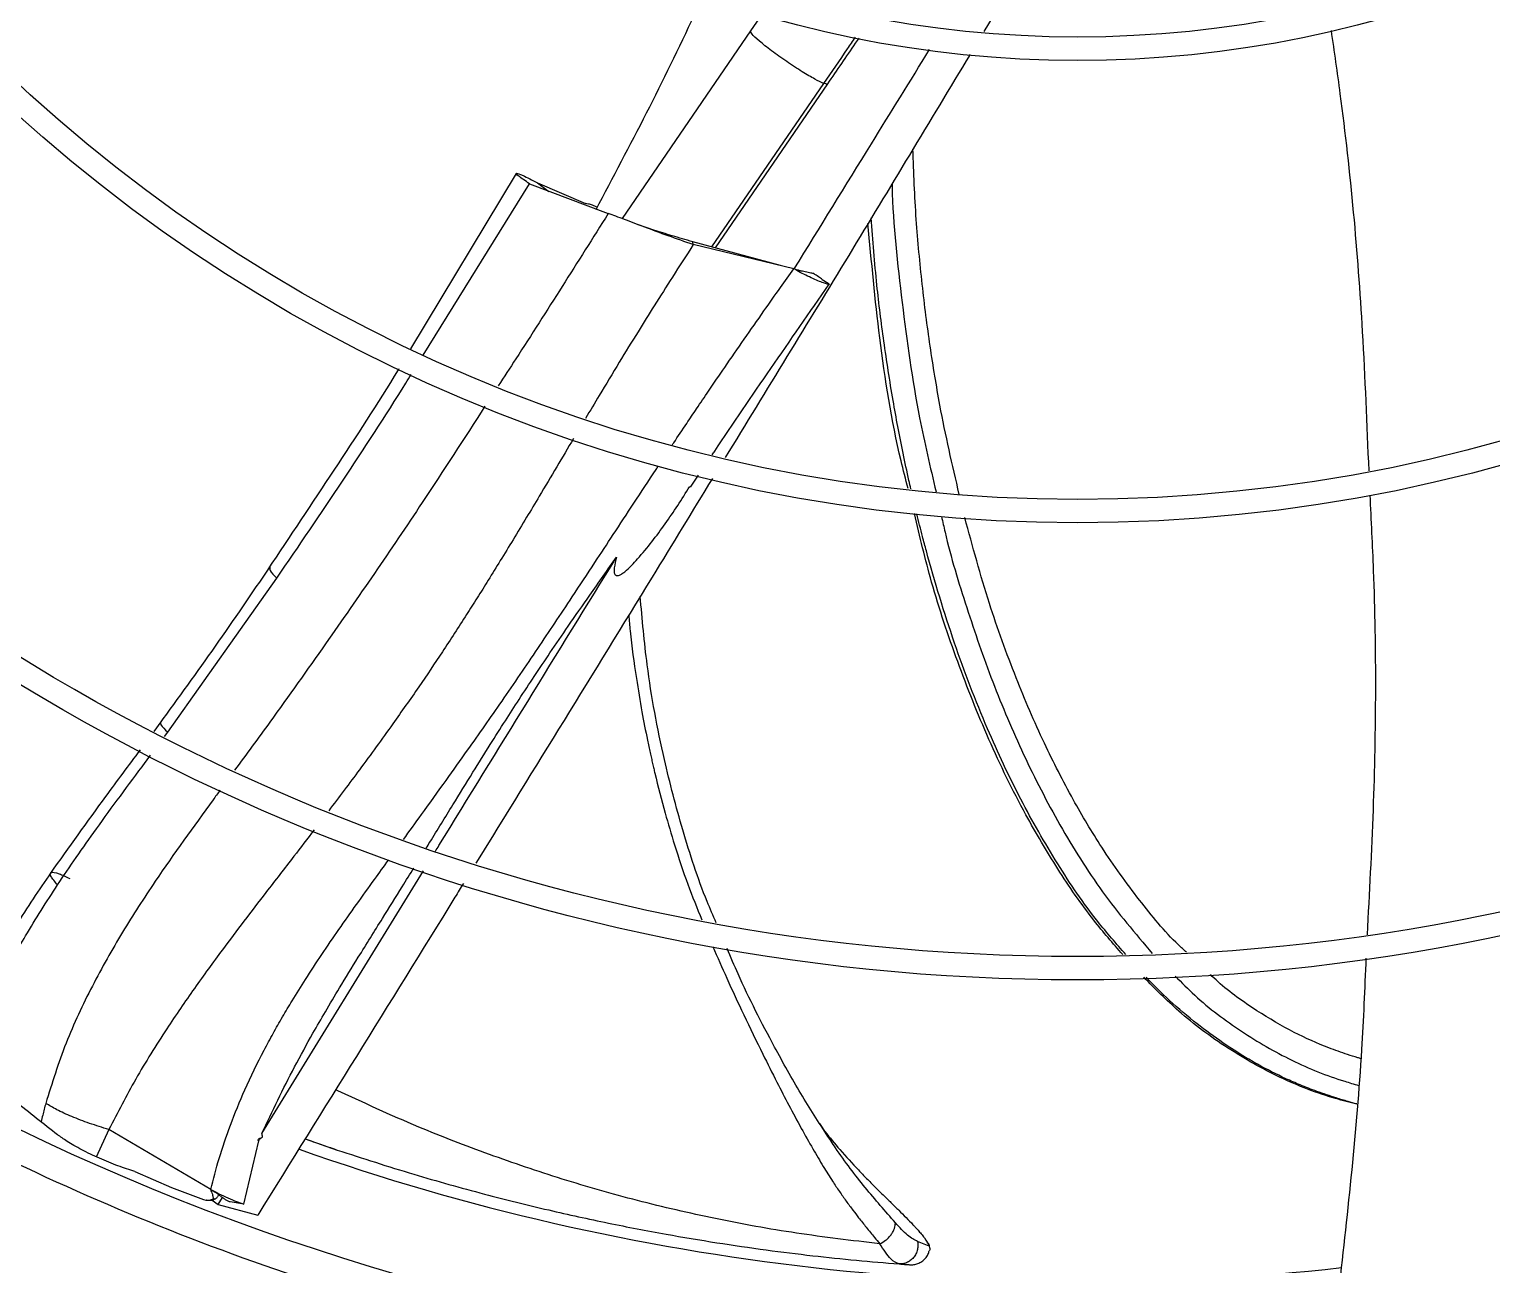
# Model space of a CAD drawing. Header units: inches. Extents: x 1229 to 1453, y -1023 to -720.
# Drawn here: x 1309.77 to 1315.92, y -875.03 to -869.83 of the extents above; entities that cross this region are included whole.
import ezdxf

# ---------------------------------------------------------------- set-up
doc = ezdxf.new("R2010")
doc.units = ezdxf.units.IN
doc.header["$MEASUREMENT"] = 0

msp = doc.modelspace()

# ---------------------------------------------------------------- linework, layer by layer
at = {"color": 18, "linetype": 'Continuous', "lineweight": 25, "true_color": 0x000000}
for p, q in [((1314.0346, -869.4217), (1313.7805, -869.8424)), ((1312.8493, -869.7673), (1312.7992, -869.8403)), ((1312.7992, -869.8403), (1312.2587, -870.6291)), ((1313.1066, -870.0606), (1312.6354, -870.7483)), ((1312.6513, -870.7526), (1313.1239, -870.0629)), ((1311.8136, -870.4393), (1311.3699, -871.1777)), ((1311.4229, -871.2034), (1311.8698, -870.4828)), ((1311.8698, -870.4828), (1312.2007, -870.6081)), ((1311.9037, -870.4793), (1311.9513, -870.5154)), ((1311.9037, -870.4793), (1312.105, -870.5662)), ((1312.3963, -870.679), (1312.3239, -870.6537)), ((1312.5584, -870.7388), (1312.5562, -870.7268)), ((1312.9249, -870.8268), (1312.5562, -870.7268)), ((1312.9808, -870.8403), (1312.5584, -870.7388)), ((1313.1008, -870.8849), (1313.1257, -870.9012)), ((1312.5472, -871.7587), (1312.5807, -871.7085)), ((1310.3483, -872.7893), (1310.8067, -872.142)), ((1310.319, -872.7463), (1310.2896, -872.786)), ((1310.3347, -872.8076), (1310.3483, -872.7893)), ((1310.7446, -874.4763), (1311.4236, -873.3722)), ((1310.1008, -874.4602), (1310.0473, -874.5764)), ((1310.5293, -874.7124), (1310.1008, -874.4602)), ((1313.1196, -874.4803), (1313.0899, -874.4348)), ((1310.6681, -874.7736), (1310.7318, -874.5075)), ((1310.9259, -874.4993), (1311.061, -874.5462)), ((1310.2107, -874.6366), (1310.3641, -874.7038)), ((1310.3641, -874.7038), (1310.499, -874.754)), ((1310.509, -874.7566), (1310.516, -874.7577)), ((1310.5357, -874.7578), (1310.5608, -874.7755)), ((1310.5476, -874.7528), (1310.5406, -874.7508)), ((1310.5608, -874.7755), (1310.5791, -874.7457)), ((1310.6681, -874.7736), (1310.6115, -874.764)), ((1310.5608, -874.7755), (1310.7272, -874.8199)), ((1313.55, -874.9503), (1313.5016, -874.9306)), ((1313.4131, -875.0232), (1313.4394, -875.0248))]:
    msp.add_line(p, q, dxfattribs=at)
at = {"color": 18, "linetype": 'Continuous', "lineweight": 25, "true_color": 0x000000, "flags": 128}
msp.add_lwpolyline([(1313.0001, -870.8469), (1312.9926, -870.8443), (1312.9808, -870.8403)], dxfattribs=at)
at = {"color": 18, "linetype": 'Continuous', "lineweight": 25, "true_color": 0x000000}
for radius in [11.7126, 8.5704, 8.472, 6.6478, 6.5493, 4.7037, 4.6053]:
    msp.add_circle((1314.1739, -865.2608), radius, dxfattribs=at)
for radius, start, end in [(10.2157, 224.36307, 313.03719), (9.8425, 250.57522, 276.47911)]:
    msp.add_arc((1314.1739, -865.2608), radius, start, end, dxfattribs=at)
for points, knots in [([(1325.8834, -865.2608), (1325.8786, -865.5163), (1325.8689, -866.0272), (1325.7909, -866.7903), (1325.6667, -867.5468), (1325.4924, -868.2936), (1325.2699, -869.0274), (1324.9998, -869.745), (1324.6833, -870.4435), (1324.3218, -871.1197), (1323.9169, -871.7709), (1323.4703, -872.3942), (1322.9838, -872.9869), (1322.4597, -873.5466), (1321.9, -874.0708), (1321.3073, -874.5572), (1320.684, -875.0039), (1320.0328, -875.4088), (1319.3565, -875.7703), (1318.6581, -876.0867), (1317.9404, -876.3568), (1317.2067, -876.5794), (1316.4599, -876.7535), (1315.7033, -876.8784), (1314.9402, -876.9536), (1314.1739, -876.9787), (1313.4075, -876.9536), (1312.6444, -876.8784), (1311.8878, -876.7535), (1311.141, -876.5794), (1310.4073, -876.3568), (1309.6896, -876.0867), (1308.9912, -875.7702), (1308.3149, -875.4088), (1307.6637, -875.0039), (1307.0405, -874.5572), (1306.4477, -874.0708), (1305.8881, -873.5466), (1305.3639, -872.9869), (1304.8774, -872.3942), (1304.4308, -871.7709), (1304.0259, -871.1197), (1303.6644, -870.4435), (1303.3479, -869.745), (1303.0778, -869.0274), (1302.8553, -868.2936), (1302.681, -867.5468), (1302.5568, -866.7903), (1302.4788, -866.0272), (1302.4692, -865.5163), (1302.4643, -865.2608)], [0, 0, 0, 0, 0.020833, 0.041667, 0.0625, 0.083333, 0.104167, 0.125, 0.145833, 0.166667, 0.1875, 0.208333, 0.229167, 0.25, 0.270833, 0.291667, 0.3125, 0.333333, 0.354167, 0.375, 0.395833, 0.416667, 0.4375, 0.458333, 0.479167, 0.5, 0.520833, 0.541667, 0.5625, 0.583333, 0.604167, 0.625, 0.645833, 0.666667, 0.6875, 0.708333, 0.729167, 0.75, 0.770833, 0.791667, 0.8125, 0.833333, 0.854167, 0.875, 0.895833, 0.916667, 0.9375, 0.958333, 0.979167, 1, 1, 1, 1]), ([(1309.5238, -869.8679), (1309.5715, -869.8223), (1309.6931, -869.7061), (1309.9009, -869.5075), (1310.1369, -869.282), (1310.3659, -869.0631), (1310.5679, -868.8701), (1310.7292, -868.7159), (1310.8237, -868.6257), (1310.859, -868.5919)], [0, 0, 0, 0, 0.107797, 0.274517, 0.468021, 0.638557, 0.78875, 0.92088, 1, 1, 1, 1]), ([(1312.1493, -870.5914), (1312.2925, -870.3211), (1312.4497, -870.0241), (1312.5875, -869.7178), (1312.5998, -869.6903)], [0, 0, 0, 0, 0.910233, 1, 1, 1, 1]), ([(1313.1066, -870.0606), (1313.0952, -870.0556), (1313.0725, -870.0455), (1313.016, -870.0121), (1312.9509, -869.9697), (1312.8854, -869.9228), (1312.8331, -869.8811), (1312.801, -869.8508), (1312.8002, -869.844), (1312.7998, -869.8408)], [0, 0, 0, 0, 0.1380937, 0.2761801, 0.4246192, 0.5730656, 0.7215073, 0.8699499, 1, 1, 1, 1]), ([(1315.3999, -871.6901), (1315.3921, -871.495), (1315.3708, -870.9651), (1315.3155, -870.3472), (1315.2545, -869.9272), (1315.2416, -869.8388)], [0, 0, 0, 0, 0.314992, 0.855866, 1, 1, 1, 1]), ([(1313.2396, -869.8665), (1313.2283, -869.8829), (1313.1847, -869.9467), (1313.1399, -870.0121), (1313.1066, -870.0606)], [0, 0, 0, 0, 0.257808, 1, 1, 1, 1]), ([(1313.1239, -870.0629), (1313.1633, -870.0055), (1313.208, -869.9402), (1313.2513, -869.877), (1313.2566, -869.8694)], [0, 0, 0, 0, 0.879291, 1, 1, 1, 1]), ([(1313.722, -869.9393), (1313.5522, -870.2212), (1313.2108, -870.7881), (1312.8656, -871.3515), (1312.692, -871.6347)], [0, 0, 0, 0, 0.497142, 1, 1, 1, 1]), ([(1312.9829, -870.841), (1313.091, -870.6657), (1313.2804, -870.3585), (1313.4703, -870.051), (1313.5519, -869.9189)], [0, 0, 0, 0, 0.57047, 1, 1, 1, 1]), ([(1313.1239, -870.0592), (1313.124, -870.0615), (1313.1242, -870.0662), (1313.1125, -870.0625), (1313.1066, -870.0606)], [0, 0, 0, 0, 0.4999658, 1, 1, 1, 1]), ([(1313.6768, -871.7894), (1313.6478, -871.6646), (1313.6095, -871.4992), (1313.5738, -871.2905), (1313.5541, -871.1648), (1313.5364, -871.0361), (1313.5206, -870.9045), (1313.507, -870.7699), (1313.4908, -870.5806), (1313.4853, -870.436), (1313.4816, -870.3373)], [0, 0, 0, 0, 0.260832, 0.345503, 0.432085, 0.520577, 0.610976, 0.703276, 0.797476, 1, 1, 1, 1]), ([(1311.8698, -870.4828), (1311.8521, -870.471), (1311.8165, -870.4474), (1311.8096, -870.4357), (1311.836, -870.4436), (1311.8811, -870.4674), (1311.9037, -870.4793)], [0, 0, 0, 0, 0.250001, 0.500002, 0.75, 1, 1, 1, 1]), ([(1313.3941, -870.4821), (1313.3942, -870.4865), (1313.3978, -870.6534), (1313.4348, -870.9825), (1313.4929, -871.4114), (1313.5548, -871.6747), (1313.5792, -871.7781)], [0, 0, 0, 0, 0.010031, 0.383834, 0.757861, 1, 1, 1, 1]), ([(1312.1543, -870.5816), (1312.1477, -870.5787), (1312.1334, -870.5725), (1312.1153, -870.5668), (1312.1087, -870.5664), (1312.105, -870.5662)], [0, 0, 0, 0, 0.274241, 0.593266, 1, 1, 1, 1]), ([(1312.2007, -870.6081), (1312.0719, -870.8126), (1311.9191, -871.0554), (1311.7625, -871.2953), (1311.7378, -871.3331)], [0, 0, 0, 0, 0.842331, 1, 1, 1, 1]), ([(1312.5584, -870.7388), (1312.523, -870.7266), (1312.4523, -870.7024), (1312.3527, -870.6647), (1312.2644, -870.6308), (1312.2219, -870.6157), (1312.2007, -870.6081)], [0, 0, 0, 0, 0.249985, 0.5000003, 0.7500079, 1, 1, 1, 1]), ([(1313.4617, -871.7645), (1313.4516, -871.7255), (1313.3977, -871.5166), (1313.3386, -871.1438), (1313.3078, -870.81), (1313.2929, -870.6497)], [0, 0, 0, 0, 0.106433, 0.570813, 1, 1, 1, 1]), ([(1313.4735, -871.7659), (1313.4707, -871.7542), (1313.4591, -871.7045), (1313.4408, -871.6173), (1313.4185, -871.5052), (1313.3901, -871.3482), (1313.3594, -871.15), (1313.3268, -870.8939), (1313.314, -870.7207), (1313.307, -870.6263)], [0, 0, 0, 0, 0.03104, 0.132253, 0.23119, 0.327855, 0.546696, 0.752907, 1, 1, 1, 1]), ([(1312.5562, -870.7268), (1312.5269, -870.7185), (1312.4699, -870.7022), (1312.4177, -870.6857), (1312.3922, -870.6777)], [0, 0, 0, 0, 0.513421, 1, 1, 1, 1]), ([(1312.5584, -870.7388), (1312.5291, -870.7842), (1312.474, -870.8696), (1312.3967, -870.9917), (1312.3221, -871.1112), (1312.2449, -871.2371), (1312.1714, -871.3586), (1312.1245, -871.4373), (1312.1053, -871.4694)], [0, 0, 0, 0, 0.188275, 0.353819, 0.503651, 0.679503, 0.869268, 1, 1, 1, 1]), ([(1312.47, -871.5818), (1312.472, -871.5787), (1312.4922, -871.5483), (1312.5262, -871.4974), (1312.5751, -871.4248), (1312.6283, -871.3461), (1312.695, -871.2485), (1312.7726, -871.1363), (1312.8508, -871.0244), (1312.9202, -870.9258), (1312.9621, -870.8666), (1312.9808, -870.8403)], [0, 0, 0, 0, 0.012456, 0.12215, 0.205101, 0.305452, 0.439341, 0.599659, 0.759464, 0.892908, 1, 1, 1, 1]), ([(1313.1257, -870.9012), (1313.1277, -870.9029), (1313.1318, -870.9061), (1313.1275, -870.9065), (1313.1156, -870.9033), (1313.0958, -870.8962), (1313.0694, -870.8854), (1313.039, -870.8715), (1313.0078, -870.8559), (1312.9897, -870.8454), (1312.9808, -870.8403)], [0, 0, 0, 0, 0.1195219, 0.2368997, 0.3560026, 0.4802891, 0.6097285, 0.7415773, 0.8729295, 1, 1, 1, 1]), ([(1313.0128, -870.8502), (1313.0108, -870.8498), (1313.0065, -870.8492), (1313.0018, -870.8475), (1312.9994, -870.8466)], [0, 0, 0, 0, 0.479347, 1, 1, 1, 1]), ([(1313.0635, -870.8604), (1313.0644, -870.8606), (1313.0662, -870.861), (1313.0636, -870.8605), (1313.0573, -870.8592), (1313.0476, -870.8573), (1313.0356, -870.8548), (1313.0232, -870.8523), (1313.0119, -870.8499), (1313.0068, -870.8489), (1313.0044, -870.8484)], [0, 0, 0, 0, 0.11663, 0.230578, 0.347096, 0.470907, 0.602448, 0.737933, 0.872207, 1, 1, 1, 1]), ([(1313.1008, -870.8849), (1313.0984, -870.8833), (1313.0936, -870.88), (1313.082, -870.8722), (1313.0717, -870.8653), (1313.065, -870.8607)], [0, 0, 0, 0, 0.26191, 0.514546, 1, 1, 1, 1]), ([(1312.6376, -871.6233), (1312.6413, -871.6178), (1312.7221, -871.4968), (1312.8852, -871.2574), (1313.0479, -871.0238), (1313.13, -870.9058)], [0, 0, 0, 0, 0.022959, 0.506529, 1, 1, 1, 1]), ([(1311.3197, -871.2614), (1311.3189, -871.2627), (1311.2323, -871.4067), (1311.0474, -871.687), (1310.862, -871.9657), (1310.7693, -872.1051)], [0, 0, 0, 0, 0.004682, 0.502199, 1, 1, 1, 1]), ([(1310.8067, -872.142), (1310.992, -871.8704), (1311.1854, -871.5868), (1311.3651, -871.2967), (1311.3727, -871.2844)], [0, 0, 0, 0, 0.957768, 1, 1, 1, 1]), ([(1311.6821, -871.4187), (1311.5949, -871.5538), (1311.3779, -871.89), (1311.0741, -872.3308), (1310.8087, -872.7055), (1310.6793, -872.8818), (1310.6297, -872.9494)], [0, 0, 0, 0, 0.260733, 0.648635, 0.865342, 1, 1, 1, 1]), ([(1312.0546, -871.5546), (1312.0312, -871.594), (1311.9832, -871.6747), (1311.9176, -871.7851), (1311.8563, -871.8874), (1311.8018, -871.9778), (1311.7481, -872.0659), (1311.6978, -872.1474), (1311.6506, -872.223), (1311.5868, -872.3237), (1311.5057, -872.4486), (1311.4022, -872.6019), (1311.2861, -872.7672), (1311.1599, -872.9412), (1311.0687, -873.062), (1311.0253, -873.1194)], [0, 0, 0, 0, 0.073735, 0.150839, 0.206396, 0.265387, 0.320607, 0.372063, 0.419255, 0.463452, 0.563341, 0.657601, 0.759071, 0.885521, 1, 1, 1, 1]), ([(1311.3397, -873.2404), (1311.3649, -873.2056), (1311.4249, -873.1228), (1311.5149, -872.9977), (1311.6038, -872.8732), (1311.6821, -872.762), (1311.7559, -872.6559), (1311.8302, -872.5475), (1311.9041, -872.4382), (1311.9769, -872.3294), (1312.057, -872.2088), (1312.1387, -872.0847), (1312.2249, -871.9534), (1312.3105, -871.8231), (1312.3739, -871.7267), (1312.4086, -871.6744), (1312.4119, -871.6694)], [0, 0, 0, 0, 0.0671735, 0.1598312, 0.2410152, 0.3066581, 0.3730056, 0.4440899, 0.5134581, 0.5811343, 0.6510654, 0.7428768, 0.816868, 0.9005011, 0.9904923, 1, 1, 1, 1]), ([(1312.6387, -871.7219), (1312.5542, -871.8605), (1312.2237, -872.4019), (1311.8913, -872.9399), (1311.644, -873.3402)], [0, 0, 0, 0, 0.255951, 1, 1, 1, 1]), ([(1312.2361, -872.0525), (1312.2319, -872.0678), (1312.2264, -872.0882), (1312.2249, -872.1124), (1312.2266, -872.1228), (1312.2302, -872.1283), (1312.2342, -872.1307), (1312.2392, -872.1312), (1312.2467, -872.1295), (1312.2573, -872.124), (1312.2859, -872.103), (1312.3501, -872.0336), (1312.4427, -871.9146), (1312.5101, -871.8092), (1312.5438, -871.7565)], [0, 0, 0, 0, 0.0833566, 0.1115658, 0.1319051, 0.1411522, 0.1496654, 0.1586528, 0.1691712, 0.1914558, 0.2212286, 0.3539277, 0.6765567, 1, 1, 1, 1]), ([(1315.393, -873.6409), (1315.4024, -873.4657), (1315.4298, -872.9554), (1315.4322, -872.3382), (1315.4099, -871.8978), (1315.4046, -871.7924)], [0, 0, 0, 0, 0.284655, 0.828752, 1, 1, 1, 1]), ([(1314.3644, -873.7245), (1314.323, -873.6771), (1314.2242, -873.5636), (1314.089, -873.3654), (1313.9394, -873.1124), (1313.7974, -872.8212), (1313.6674, -872.4934), (1313.5608, -872.1764), (1313.511, -871.9662), (1313.4882, -871.8698)], [0, 0, 0, 0, 0.091547, 0.218973, 0.346412, 0.516315, 0.686228, 0.856146, 1, 1, 1, 1]), ([(1314.3772, -873.724), (1314.3373, -873.6786), (1314.2325, -873.5594), (1314.0849, -873.34), (1313.9296, -873.0687), (1313.7841, -872.7582), (1313.6504, -872.4093), (1313.5676, -872.137), (1313.5191, -871.9549), (1313.5062, -871.9029), (1313.4984, -871.8712)], [0, 0, 0, 0, 0.0881532, 0.2311648, 0.3817908, 0.5400334, 0.7263084, 0.9221586, 0.9524831, 1, 1, 1, 1]), ([(1313.6024, -871.8826), (1313.6071, -871.9044), (1313.635, -872.0333), (1313.7066, -872.2655), (1313.814, -872.5783), (1313.9436, -872.8846), (1314.0963, -873.181), (1314.2734, -873.4656), (1314.4168, -873.6351), (1314.4886, -873.72)], [0, 0, 0, 0, 0.0326645, 0.1930119, 0.3536037, 0.5145089, 0.6758407, 0.8377387, 1, 1, 1, 1]), ([(1314.6322, -873.7148), (1314.6209, -873.7045), (1314.5488, -873.6383), (1314.428, -873.4909), (1314.2806, -873.2863), (1314.1486, -873.0645), (1314.0272, -872.8267), (1313.9091, -872.5513), (1313.7948, -872.2352), (1313.733, -872.0078), (1313.7002, -871.887)], [0, 0, 0, 0, 0.022262, 0.143045, 0.274084, 0.386377, 0.514541, 0.658604, 0.818583, 1, 1, 1, 1]), ([(1311.4349, -873.277), (1311.4402, -873.2685), (1311.4778, -873.2078), (1311.5431, -873.1012), (1311.6276, -872.9642), (1311.7012, -872.8462), (1311.766, -872.744), (1311.8276, -872.6485), (1311.8901, -872.5535), (1311.959, -872.4508), (1312.0367, -872.3371), (1312.1302, -872.2026), (1312.1983, -872.1061), (1312.2361, -872.0525)], [0, 0, 0, 0, 0.0205012, 0.145618, 0.2547294, 0.3486279, 0.4292825, 0.5018958, 0.5812625, 0.6622863, 0.7558828, 0.8646494, 1, 1, 1, 1]), ([(1311.4741, -873.2902), (1311.479, -873.2821), (1311.7324, -872.8702), (1311.9867, -872.4573), (1312.2361, -872.0525)], [0, 0, 0, 0, 0.019444, 1, 1, 1, 1]), ([(1310.776, -872.0952), (1310.7007, -872.2063), (1310.5502, -872.428), (1310.3922, -872.6454), (1310.3134, -872.7539)], [0, 0, 0, 0, 0.500972, 1, 1, 1, 1]), ([(1310.7784, -872.0969), (1310.7771, -872.1001), (1310.7741, -872.1073), (1310.7952, -872.1297), (1310.8067, -872.142)], [0, 0, 0, 0, 0.45407, 1, 1, 1, 1]), ([(1312.6551, -873.5913), (1312.642, -873.5614), (1312.5865, -873.4344), (1312.5128, -873.2046), (1312.4257, -872.8733), (1312.3642, -872.5448), (1312.3438, -872.3142), (1312.3352, -872.218)], [0, 0, 0, 0, 0.069494, 0.294091, 0.510792, 0.795823, 1, 1, 1, 1]), ([(1312.2868, -872.2966), (1312.2887, -872.319), (1312.2964, -872.408), (1312.3156, -872.544), (1312.3407, -872.6968), (1312.3592, -872.7922), (1312.3712, -872.849), (1312.3767, -872.8745), (1312.382, -872.8985), (1312.3871, -872.9209), (1312.3919, -872.9417), (1312.4084, -873.0112), (1312.436, -873.1185), (1312.4824, -873.2743), (1312.5321, -873.4249), (1312.5742, -873.5289), (1312.5943, -873.5786)], [0, 0, 0, 0, 0.050639, 0.202268, 0.31057, 0.401461, 0.422389, 0.442121, 0.460659, 0.478003, 0.494151, 0.509105, 0.640054, 0.745188, 0.877967, 1, 1, 1, 1]), ([(1310.3192, -872.7522), (1310.3182, -872.7538), (1310.3157, -872.7575), (1310.3365, -872.7777), (1310.3483, -872.7893)], [0, 0, 0, 0, 0.427507, 1, 1, 1, 1]), ([(1310.232, -872.8636), (1310.1835, -872.9287), (1310.0557, -873.1), (1309.932, -873.274), (1309.8553, -873.3819)], [0, 0, 0, 0, 0.379991, 1, 1, 1, 1]), ([(1309.8855, -873.4311), (1309.9113, -873.3927), (1309.9645, -873.3136), (1310.0527, -873.1893), (1310.1497, -873.0563), (1310.2263, -872.9534), (1310.2688, -872.8963), (1310.2764, -872.886)], [0, 0, 0, 0, 0.207171, 0.426829, 0.681517, 0.942956, 1, 1, 1, 1]), ([(1321.0611, -872.9896), (1320.8701, -873.1527), (1320.488, -873.4791), (1319.8717, -873.9141), (1319.2278, -874.3062), (1318.5565, -874.6496), (1317.8621, -874.9435), (1317.1482, -875.1861), (1316.4185, -875.3761), (1315.6769, -875.5125), (1314.9274, -875.5947), (1314.1739, -875.6221), (1313.4203, -875.5947), (1312.6708, -875.5125), (1311.9292, -875.3761), (1311.1995, -875.1861), (1310.4856, -874.9435), (1309.7912, -874.6496), (1309.1199, -874.3062), (1308.476, -873.9141), (1307.8597, -873.4791), (1307.4776, -873.1527), (1307.2866, -872.9896)], [0, 0, 0, 0, 0.0500001, 0.1, 0.15, 0.1999999, 0.25, 0.3, 0.35, 0.4000001, 0.45, 0.5000001, 0.5499999, 0.5999999, 0.65, 0.7, 0.75, 0.8000001, 0.8500001, 0.9000001, 0.9500001, 1, 1, 1, 1]), ([(1310.5681, -873.0337), (1310.5583, -873.0471), (1310.4661, -873.1733), (1310.3244, -873.369), (1310.1552, -873.6307), (1310.0276, -873.8572), (1309.9145, -874.0969), (1309.862, -874.2652), (1309.8355, -874.35)], [0, 0, 0, 0, 0.032679, 0.308339, 0.475812, 0.647076, 0.822089, 1, 1, 1, 1]), ([(1310.964, -873.2), (1310.9355, -873.2371), (1310.8682, -873.325), (1310.7693, -873.4526), (1310.669, -873.5834), (1310.5883, -873.6904), (1310.5188, -873.7848), (1310.4599, -873.8669), (1310.4015, -873.9508), (1310.3172, -874.0767), (1310.2116, -874.245), (1310.1375, -874.389), (1310.1008, -874.4602)], [0, 0, 0, 0, 0.091235, 0.216238, 0.314969, 0.41309, 0.478087, 0.543952, 0.610654, 0.678175, 0.840873, 1, 1, 1, 1]), ([(1310.5293, -874.7124), (1310.5405, -874.6689), (1310.5639, -874.5777), (1310.6119, -874.4375), (1310.6745, -874.2849), (1310.7369, -874.1571), (1310.7914, -874.056), (1310.8308, -873.9867), (1310.8758, -873.9111), (1310.9306, -873.8234), (1310.9961, -873.7236), (1311.0681, -873.6185), (1311.1424, -873.5134), (1311.2126, -873.4158), (1311.2579, -873.3532), (1311.2778, -873.3258)], [0, 0, 0, 0, 0.084738, 0.177945, 0.279583, 0.396266, 0.446499, 0.496733, 0.54697, 0.612826, 0.692325, 0.772656, 0.853828, 0.935842, 1, 1, 1, 1]), ([(1309.8571, -873.3793), (1309.807, -873.4531), (1309.7061, -873.6015), (1309.6173, -873.7553), (1309.5727, -873.8327)], [0, 0, 0, 0, 0.497082, 1, 1, 1, 1]), ([(1309.8855, -873.4311), (1309.8741, -873.4181), (1309.8508, -873.3914), (1309.8546, -873.3762), (1309.8827, -873.3794), (1309.9203, -873.3969), (1309.9363, -873.4043)], [0, 0, 0, 0, 0.259655, 0.530974, 0.801191, 1, 1, 1, 1]), ([(1310.7446, -874.4763), (1310.7665, -874.4295), (1310.8103, -874.3356), (1310.882, -874.1951), (1310.9495, -874.0717), (1311.0131, -873.9612), (1311.0767, -873.8546), (1311.1569, -873.7237), (1311.2453, -873.5821), (1311.3235, -873.457), (1311.3674, -873.386), (1311.3838, -873.3595)], [0, 0, 0, 0, 0.120408, 0.241264, 0.366192, 0.447006, 0.537729, 0.655272, 0.805197, 0.92743, 1, 1, 1, 1]), ([(1309.6073, -873.9134), (1309.6228, -873.8819), (1309.6521, -873.8225), (1309.7003, -873.7333), (1309.754, -873.6396), (1309.816, -873.5376), (1309.8622, -873.4668), (1309.8855, -873.4311)], [0, 0, 0, 0, 0.190316, 0.358931, 0.546564, 0.771633, 1, 1, 1, 1]), ([(1311.5914, -873.4256), (1311.5797, -873.4446), (1311.2922, -873.9114), (1311.0038, -874.3751), (1310.7272, -874.8199)], [0, 0, 0, 0, 0.040727, 1, 1, 1, 1]), ([(1312.6406, -873.6904), (1312.6601, -873.7349), (1312.702, -873.8311), (1312.7723, -873.9819), (1312.8428, -874.1279), (1312.9065, -874.2546), (1312.9605, -874.3588), (1313.0109, -874.4526), (1313.0592, -874.5388), (1313.1031, -874.6129), (1313.1403, -874.6722), (1313.1724, -874.7203), (1313.201, -874.7609), (1313.2282, -874.7976), (1313.2565, -874.8345), (1313.2868, -874.8728), (1313.3165, -874.9093), (1313.3349, -874.9318), (1313.3422, -874.9407)], [0, 0, 0, 0, 0.0965991, 0.2084678, 0.3299771, 0.4166432, 0.4882908, 0.5625684, 0.6297563, 0.6897073, 0.7423351, 0.7794746, 0.8164923, 0.8533749, 0.8838676, 0.9248135, 0.9702828, 1, 1, 1, 1]), ([(1313.1241, -874.4892), (1313.0859, -874.4299), (1313.0083, -874.3095), (1312.8802, -874.0784), (1312.7754, -873.8759), (1312.7163, -873.7351), (1312.7013, -873.6994)], [0, 0, 0, 0, 0.24171, 0.490628, 0.871176, 1, 1, 1, 1]), ([(1315.2741, -875.1353), (1315.3117, -874.7985), (1315.3635, -874.3343), (1315.3829, -873.8679), (1315.3883, -873.7398)], [0, 0, 0, 0, 0.725429, 1, 1, 1, 1]), ([(1315.3481, -874.3539), (1315.3182, -874.3462), (1315.2087, -874.3182), (1315.0246, -874.2463), (1314.8031, -874.1217), (1314.6103, -873.9787), (1314.5007, -873.8685), (1314.4525, -873.82)], [0, 0, 0, 0, 0.090368, 0.330687, 0.571003, 0.811381, 1, 1, 1, 1]), ([(1315.3482, -874.3527), (1315.336, -874.3493), (1315.3073, -874.3412), (1315.2514, -874.3243), (1315.1839, -874.3018), (1315.1132, -874.2743), (1315.0294, -874.2377), (1314.9198, -874.182), (1314.795, -874.1047), (1314.672, -874.0136), (1314.5632, -873.922), (1314.4947, -873.8526), (1314.4621, -873.8196)], [0, 0, 0, 0, 0.037357, 0.087934, 0.172521, 0.246501, 0.309793, 0.43835, 0.600992, 0.72837, 0.870866, 1, 1, 1, 1]), ([(1314.5849, -873.8147), (1314.612, -873.8421), (1314.6979, -873.9291), (1314.8616, -874.0512), (1315.0733, -874.1742), (1315.2408, -874.2413), (1315.3362, -874.2687), (1315.3556, -874.2743)], [0, 0, 0, 0, 0.12378, 0.392826, 0.662435, 0.931523, 1, 1, 1, 1]), ([(1315.3662, -874.1624), (1315.3615, -874.161), (1315.3427, -874.1554), (1315.3105, -874.1451), (1315.2703, -874.1314), (1315.1948, -874.1034), (1315.0788, -874.0519), (1314.9223, -873.9591), (1314.8041, -873.8762), (1314.7435, -873.8188), (1314.7329, -873.8087)], [0, 0, 0, 0, 0.020347, 0.082595, 0.142125, 0.199043, 0.419812, 0.667308, 0.941852, 1, 1, 1, 1]), ([(1309.5294, -874.1933), (1309.5865, -874.2418), (1309.6722, -874.3145), (1309.7984, -874.4124), (1309.8559, -874.4585), (1309.8847, -874.4815)], [0, 0, 0, 0, 0.4998733, 0.7498691, 1, 1, 1, 1]), ([(1313.3422, -874.9407), (1313.2249, -874.9268), (1312.9896, -874.8988), (1312.6497, -874.837), (1312.3211, -874.7609), (1312.0045, -874.6704), (1311.6993, -874.5662), (1311.3798, -874.4437), (1311.1698, -874.3462), (1311.0542, -874.2925)], [0, 0, 0, 0, 0.136797, 0.274291, 0.412363, 0.550953, 0.689949, 0.829268, 1, 1, 1, 1]), ([(1309.8355, -874.35), (1309.831, -874.3665), (1309.8242, -874.3921), (1309.8183, -874.4179), (1309.8162, -874.427)], [0, 0, 0, 0, 0.64572, 1, 1, 1, 1]), ([(1310.1008, -874.4602), (1310.0734, -874.4517), (1310.0178, -874.4344), (1309.9434, -874.4058), (1309.8794, -874.3769), (1309.85, -874.3589), (1309.8355, -874.35)], [0, 0, 0, 0, 0.246783, 0.5, 0.753213, 1, 1, 1, 1]), ([(1310.2107, -874.6366), (1310.1874, -874.6293), (1310.1408, -874.6147), (1310.0607, -874.5818), (1309.9857, -874.5456), (1309.923, -874.51), (1309.8971, -874.4907), (1309.8847, -874.4815)], [0, 0, 0, 0, 0.2073055, 0.4147538, 0.6183323, 0.8163289, 1, 1, 1, 1]), ([(1310.7268, -874.5058), (1310.728, -874.5039), (1310.7303, -874.5003), (1310.7374, -874.4953), (1310.7431, -874.4937), (1310.747, -874.4927)], [0, 0, 0, 0, 0.257129, 0.502122, 1, 1, 1, 1]), ([(1310.7318, -874.5075), (1310.7325, -874.5058), (1310.734, -874.5024), (1310.7377, -874.4983), (1310.7422, -874.495), (1310.7453, -874.4935), (1310.747, -874.4927)], [0, 0, 0, 0, 0.222196, 0.451436, 0.707744, 1, 1, 1, 1]), ([(1310.747, -874.4927), (1310.7468, -874.4897), (1310.7463, -874.4842), (1310.7452, -874.4788), (1310.7446, -874.4763)], [0, 0, 0, 0, 0.530956, 1, 1, 1, 1]), ([(1310.9262, -874.4988), (1310.9491, -874.5072), (1310.992, -874.5229), (1311.0353, -874.5369), (1311.0555, -874.5435)], [0, 0, 0, 0, 0.5326, 1, 1, 1, 1]), ([(1313.1116, -874.468), (1313.1324, -874.4938), (1313.1786, -874.551), (1313.2381, -874.6152), (1313.2874, -874.6663), (1313.322, -874.701), (1313.3563, -874.7348), (1313.39, -874.7677), (1313.4226, -874.7997), (1313.4538, -874.8307), (1313.4765, -874.8542), (1313.4928, -874.8717), (1313.5045, -874.8847), (1313.5176, -874.9), (1313.5366, -874.9238), (1313.5445, -874.9394), (1313.55, -874.9503)], [0, 0, 0, 0, 0.12639, 0.27963, 0.347218, 0.414969, 0.48292, 0.551088, 0.619504, 0.688197, 0.757234, 0.781656, 0.813095, 0.851627, 0.897349, 1, 1, 1, 1]), ([(1313.408, -874.8522), (1313.366, -874.804), (1313.2828, -874.7086), (1313.1837, -874.5798), (1313.1318, -874.4992), (1313.1196, -874.4803)], [0, 0, 0, 0, 0.43847, 0.86803, 1, 1, 1, 1]), ([(1311.061, -874.5462), (1311.1678, -874.5809), (1311.3704, -874.6466), (1311.6678, -874.7295), (1311.9409, -874.7974), (1312.196, -874.8534), (1312.432, -874.8989), (1312.6537, -874.9362), (1312.8597, -874.9663), (1313.0557, -874.9906), (1313.242, -875.0104), (1313.3637, -875.0204), (1313.4237, -875.0253)], [0, 0, 0, 0, 0.148236, 0.281099, 0.399392, 0.506753, 0.608205, 0.695761, 0.779942, 0.857726, 0.929884, 1, 1, 1, 1]), ([(1310.499, -874.754), (1310.5026, -874.7551), (1310.5099, -874.7573), (1310.5211, -874.7574), (1310.5316, -874.7555), (1310.5377, -874.7523), (1310.5406, -874.7508)], [0, 0, 0, 0, 0.26335, 0.525402, 0.772577, 1, 1, 1, 1]), ([(1310.5286, -874.7587), (1310.5245, -874.7588), (1310.5201, -874.759), (1310.5116, -874.7569), (1310.5113, -874.7568)], [0, 0, 0, 0, 0.953438, 1, 1, 1, 1]), ([(1310.5476, -874.7528), (1310.5448, -874.7543), (1310.5389, -874.7575), (1310.5321, -874.7583), (1310.5286, -874.7587)], [0, 0, 0, 0, 0.478037, 1, 1, 1, 1]), ([(1310.5293, -874.7124), (1310.538, -874.7172), (1310.5548, -874.7266), (1310.5647, -874.7349), (1310.5695, -874.7389)], [0, 0, 0, 0, 0.516673, 1, 1, 1, 1]), ([(1310.5293, -874.7124), (1310.5404, -874.7182), (1310.5624, -874.7297), (1310.6013, -874.748), (1310.6388, -874.764), (1310.6584, -874.7704), (1310.6681, -874.7736)], [0, 0, 0, 0, 0.258151, 0.51353, 0.760378, 1, 1, 1, 1]), ([(1310.5406, -874.7508), (1310.5407, -874.7507), (1310.541, -874.7505), (1310.5412, -874.7501), (1310.5413, -874.7497), (1310.5414, -874.7487), (1310.5406, -874.7461), (1310.5386, -874.7409), (1310.5372, -874.7286), (1310.5325, -874.7191), (1310.5293, -874.7124)], [0, 0, 0, 0, 0.010787, 0.020931, 0.031346, 0.042617, 0.098172, 0.225034, 0.455535, 1, 1, 1, 1]), ([(1310.5628, -874.7307), (1310.5622, -874.7329), (1310.5611, -874.7373), (1310.5577, -874.7434), (1310.5533, -874.7487), (1310.5495, -874.7514), (1310.5476, -874.7528)], [0, 0, 0, 0, 0.247426, 0.495581, 0.745936, 1, 1, 1, 1]), ([(1310.5701, -874.7395), (1310.5714, -874.7407), (1310.5742, -874.7431), (1310.5774, -874.7448), (1310.5791, -874.7457)], [0, 0, 0, 0, 0.474575, 1, 1, 1, 1]), ([(1310.5791, -874.7457), (1310.5809, -874.7472), (1310.5842, -874.7501), (1310.5876, -874.7529), (1310.5893, -874.7543)], [0, 0, 0, 0, 0.526065, 1, 1, 1, 1]), ([(1310.5893, -874.7543), (1310.5913, -874.7555), (1310.5953, -874.7578), (1310.6012, -874.7607), (1310.6068, -874.7629), (1310.6099, -874.7636), (1310.6115, -874.764)], [0, 0, 0, 0, 0.2596366, 0.5111871, 0.7568528, 1, 1, 1, 1]), ([(1313.3422, -874.9407), (1313.3508, -874.9362), (1313.364, -874.9294), (1313.3797, -874.9151), (1313.3904, -874.9027), (1313.3988, -874.8893), (1313.4067, -874.8719), (1313.4075, -874.8599), (1313.408, -874.8522)], [0, 0, 0, 0, 0.239403, 0.368556, 0.500508, 0.632376, 0.761324, 1, 1, 1, 1]), ([(1313.5016, -874.9306), (1313.488, -874.9239), (1313.4605, -874.9105), (1313.4256, -874.8717), (1313.408, -874.8522)], [0, 0, 0, 0, 0.496775, 1, 1, 1, 1]), ([(1313.4237, -875.0253), (1313.4127, -875.0208), (1313.3895, -875.0112), (1313.3585, -874.9649), (1313.3422, -874.9407)], [0, 0, 0, 0, 0.475867, 1, 1, 1, 1]), ([(1313.5016, -874.9306), (1313.5023, -874.9361), (1313.5038, -874.9474), (1313.5015, -874.9652), (1313.4953, -874.983), (1313.485, -874.9991), (1313.4713, -875.0121), (1313.4557, -875.0208), (1313.4395, -875.0255), (1313.4288, -875.0254), (1313.4237, -875.0253)], [0, 0, 0, 0, 0.1132123, 0.2359595, 0.3659853, 0.4999921, 0.6340204, 0.764057, 0.8867816, 1, 1, 1, 1]), ([(1313.5408, -874.9345), (1313.542, -874.9351), (1313.5445, -874.9364), (1313.547, -874.9395), (1313.5489, -874.9428), (1313.55, -874.9465), (1313.55, -874.949), (1313.55, -874.9503)], [0, 0, 0, 0, 0.212131, 0.409842, 0.60994, 0.808071, 1, 1, 1, 1]), ([(1313.55, -874.9503), (1313.552, -874.9575), (1313.5541, -874.9648), (1313.5509, -874.9696), (1313.5508, -874.9697)], [0, 0, 0, 0, 0.973645, 1, 1, 1, 1]), ([(1313.4689, -875.0287), (1313.4745, -875.0288), (1313.486, -875.0289), (1313.5035, -875.0242), (1313.5204, -875.0153), (1313.5348, -875.0021), (1313.5456, -874.9866), (1313.5491, -874.975), (1313.5507, -874.9697)], [0, 0, 0, 0, 0.151344, 0.315517, 0.48942, 0.668613, 0.847726, 1, 1, 1, 1]), ([(1313.4237, -875.0253), (1313.4339, -875.0261), (1313.4506, -875.0274), (1313.4649, -875.0284), (1313.4695, -875.0287), (1313.4688, -875.0287), (1313.4686, -875.0287)], [0, 0, 0, 0, 0.448765, 0.72774, 0.935469, 1, 1, 1, 1])]:
    msp.add_open_spline(points, degree=3, knots=knots, dxfattribs=at)

doc.saveas('drawing.dxf')
